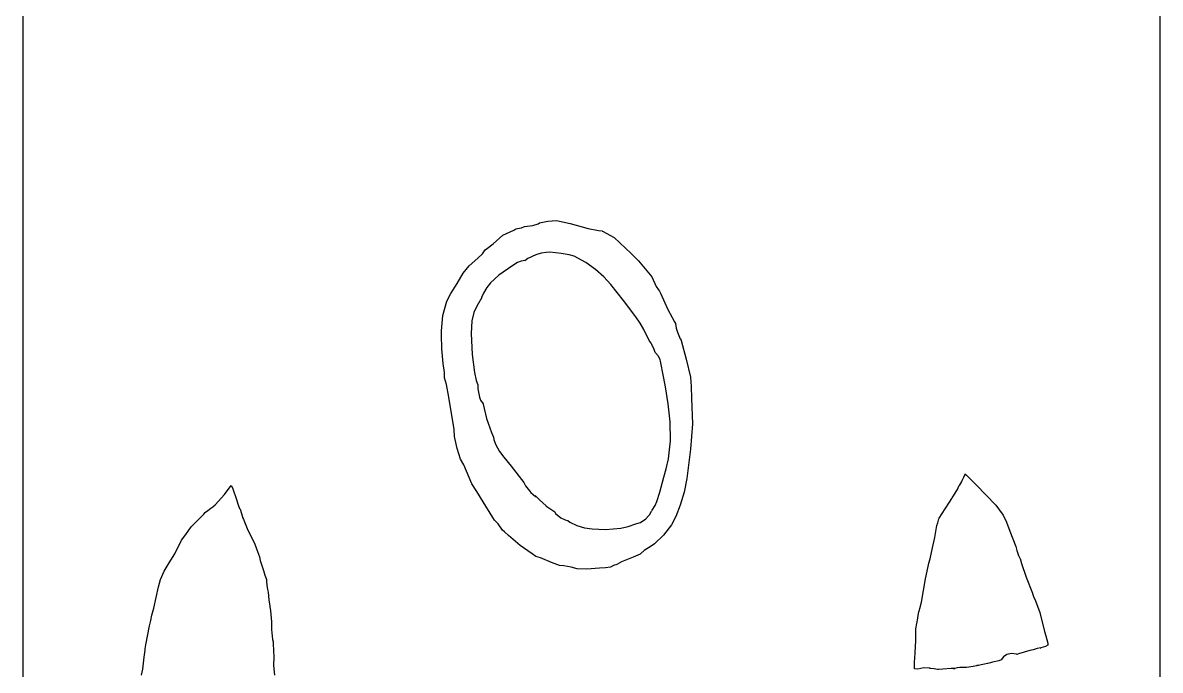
# Model space of a CAD drawing. Extents: x -1 to 258, y -193 to 796.
# Drawn here: x 42 to 258, y 374.9 to 498 of the extents above; entities that cross this region are included whole.
import ezdxf

# ---------------------------------------------------------------- set-up
doc = ezdxf.new("R2010")
doc.units = 0

msp = doc.modelspace()

# ---------------------------------------------------------------- linework, layer by layer
at = {"layer": 'Calque_1'}
for p, q in [((42.0001, 721), (42.0001, 200)), ((258, 200), (258, 721)), ((140.119, 459.932), (141.69704, 460.283003)), ((141.69704, 460.283003), (143.33328, 460.412081)), ((143.334, 460.412), (143.342996, 460.415995)), ((143.343, 460.416), (145.94749, 459.855312)), ((133.192, 457.637), (135.23735, 458.582159)), ((135.237, 458.582), (135.658679, 458.809377)), ((135.659, 458.81), (135.918932, 458.858101)), ((135.919, 458.858), (135.929, 458.858)), ((135.929, 458.858), (136.72068, 459.041959)), ((136.72, 459.042), (137.261059, 459.277651)), ((137.262, 459.277), (138.8588, 459.46614)), ((138.858, 459.467), (139.890786, 459.790584)), ((139.890786, 459.790584), (140.1189, 459.932079)), ((145.947, 459.855), (149.362626, 458.874578)), ((149.362626, 458.874578), (151.33322, 458.49798)), ((151.333, 458.498), (152.014097, 458.4101)), ((152.014, 458.41), (152.040405, 458.387802)), ((152.041, 458.388), (152.1035, 458.348199)), ((152.103, 458.348), (154.27961, 457.15892)), ((130.225, 455.134), (131.32106, 455.956689)), ((131.321, 455.957), (133.19169, 457.637)), ((154.28, 457.159), (156.47574, 455.12967)), ((128.399, 453.243), (129.297648, 454.043469)), ((129.297, 454.044), (129.702659, 454.62123)), ((129.703, 454.621), (129.779001, 454.799279)), ((129.779, 454.799), (130.224968, 455.13438)), ((139.4, 453.89), (137.92163, 453.163323)), ((140.43312, 454.196944), (139.39969, 453.890312)), ((141.413, 454.343), (140.43312, 454.196944)), ((142.11, 454.369), (141.413919, 454.343203)), ((144.229748, 454.126567), (142.10422, 454.368909)), ((142.105, 454.369), (142.110001, 454.368471)), ((145.781, 453.863), (144.229748, 454.126567)), ((146.723, 453.622), (145.78146, 453.86281)), ((148.898213, 452.40993), (146.7225, 453.622)), ((156.476, 455.13), (157.549899, 454.106452)), ((157.549899, 454.106452), (158.91512, 452.74668)), ((125.654017, 450.384032), (126.74836, 451.81664)), ((126.749, 451.817), (128.39903, 453.24327)), ((135.084, 451.847), (132.400046, 450.01219)), ((135.929915, 452.402224), (135.08479, 451.846412)), ((136.634032, 452.69068), (135.929915, 452.402224)), ((137.357, 452.774), (136.634032, 452.69068)), ((137.337, 452.745), (137.359701, 452.762595)), ((137.36, 452.763), (137.337299, 452.745405)), ((137.361, 452.763), (137.357005, 452.774403)), ((137.359701, 452.762595), (137.36, 452.763)), ((137.92163, 453.163323), (137.36033, 452.76294)), ((150.744288, 451.093399), (148.898213, 452.40993)), ((158.915, 452.746), (161.44095, 449.72345)), ((124.487, 448.437), (125.654017, 450.384032)), ((132.400046, 450.01219), (130.819205, 448.57721)), ((152.323093, 449.692201), (150.744288, 451.093399)), ((153.696997, 448.22613), (152.323093, 449.692201)), ((161.441, 449.724), (162.286938, 447.87863)), ((123.295776, 446.520522), (124.48718, 448.43696)), ((130.100508, 447.671999), (129.4797, 446.61942)), ((130.819205, 448.57721), (130.100508, 447.671999)), ((156.079583, 445.178546), (153.696997, 448.22613)), ((162.287, 447.878), (162.700178, 447.197761)), ((162.700178, 447.197761), (162.902981, 446.987623)), ((121.789134, 442.317751), (122.50912, 445.06727)), ((122.509, 445.078), (123.295776, 446.520522)), ((122.509, 445.067), (122.509, 445.078)), ((129.186, 445.753), (128.195362, 444.13553)), ((129.10024, 445.634327), (129.18648, 445.75238)), ((129.108616, 445.74319), (129.10024, 445.634327)), ((129.48, 446.619), (129.108616, 445.74319)), ((158.391, 442.109), (156.079583, 445.178546)), ((162.903, 446.988), (163.12108, 446.615409)), ((163.121, 446.615), (164.50334, 443.46119)), ((127.650916, 442.901898), (127.285983, 441.33827)), ((128.196, 444.135), (127.650916, 442.901898)), ((164.503, 443.462), (165.293017, 441.993843)), ((121.519, 439.433), (121.789134, 442.317751)), ((127.286, 441.338), (127.13097, 438.90301)), ((159.26766, 440.872779), (158.39108, 442.10928)), ((159.937178, 439.682172), (159.26766, 440.872779)), ((165.293017, 441.993843), (165.79181, 441.15051)), ((165.792, 441.15), (165.9367, 440.805841)), ((165.936, 440.806), (166.076929, 439.95416)), ((121.591237, 436.004491), (121.505589, 438.68591)), ((121.506, 438.686), (121.518912, 439.433238)), ((121.506, 438.686), (121.506794, 438.685931)), ((127.131, 438.903), (127.318828, 434.956576)), ((160.978, 437.569), (159.937178, 439.682172)), ((166.076929, 439.95416), (166.34476, 439.17147)), ((166.345, 439.171), (166.845739, 437.93232)), ((161.359, 437.083), (160.978659, 437.568751)), ((161.478, 436.856), (161.358631, 437.08338)), ((161.904, 435.908), (161.477662, 436.856258)), ((166.846, 437.933), (167.01705, 437.672552)), ((167.017, 437.672), (167.035098, 437.599099)), ((167.035, 437.599), (167.989811, 434.022856)), ((121.811, 433.217), (121.591237, 436.004491)), ((127.318828, 434.956576), (127.773339, 431.48434)), ((162.099, 435.286), (161.904701, 435.90767)), ((162.697, 434.593), (162.099101, 435.28598)), ((163.05511, 433.895952), (162.696279, 434.592827)), ((122.076, 431.506), (121.810901, 433.21649)), ((163.073, 433.658), (163.05511, 433.895952)), ((163.224, 433.014), (163.073111, 433.6584)), ((163.547, 431.395), (163.224021, 433.01403)), ((167.989811, 434.022856), (168.78735, 430.65318)), ((122.086, 430.527), (122.075999, 431.506259)), ((122.491, 429.24), (122.08586, 430.52675)), ((127.773, 431.485), (128.130255, 430.012518)), ((128.130255, 430.012518), (128.385361, 429.14716)), ((164.031, 428.785), (163.547311, 431.39517)), ((168.787, 430.654), (168.921222, 428.872826)), ((122.892, 426.801), (122.49099, 429.24064)), ((128.385, 429.147), (128.415889, 428.380595)), ((128.415889, 428.380595), (128.752418, 426.80554)), ((164.583811, 425.587088), (164.030921, 428.7849)), ((168.921222, 428.872826), (169.01747, 426.57881)), ((123.95, 420.701), (122.89218, 426.80088)), ((128.753, 426.805), (128.934055, 426.257435)), ((128.934055, 426.257435), (129.420659, 425.52807)), ((129.42, 425.528), (129.458801, 425.496999)), ((164.949685, 422.106681), (164.583811, 425.587088)), ((169.018, 426.578), (169.168455, 421.767942)), ((129.459, 425.497), (130.077558, 422.78709)), ((130.078, 422.788), (130.984408, 420.0848)), ((165.010947, 418.544159), (164.949685, 422.106681)), ((169.168455, 421.767942), (168.814911, 416.94191)), ((124.004, 419.326), (123.9497, 420.70059)), ((124.50837, 417.070912), (124.00479, 419.32645)), ((130.984, 420.084), (131.41395, 419.218422)), ((131.414, 419.219), (131.485219, 418.755201)), ((125.121, 415.043), (124.50837, 417.070912)), ((131.485219, 418.755201), (131.801051, 417.8687)), ((131.801, 417.869), (132.522777, 416.511525)), ((164.65, 415.1), (165.010947, 418.544159)), ((168.815, 416.942), (168.124184, 411.371339)), ((125.779, 413.958), (125.120641, 415.04321)), ((132.522777, 416.511525), (133.328139, 415.397569)), ((133.328139, 415.397569), (134.73828, 413.72662)), ((164.189412, 413.214878), (164.649448, 415.09948)), ((127.281, 410.361), (125.77928, 413.95766)), ((134.739, 413.726), (137.13214, 410.57478)), ((163.726, 411.632), (164.189412, 413.214878)), ((137.132, 410.575), (137.46586, 409.968984)), ((162.948, 408.741), (163.726771, 411.63178)), ((168.124184, 411.371339), (167.594512, 408.769903)), ((220.074, 410.337), (220.238848, 410.65895)), ((220.239, 410.659), (220.38007, 410.999029)), ((220.38, 410.999), (220.726231, 411.60413)), ((220.727, 411.604), (220.93578, 412.17968)), ((220.913, 412.191), (220.934696, 412.18301)), ((220.934, 412.178), (220.913812, 412.190409)), ((220.934696, 412.18301), (220.932579, 412.178009)), ((220.932579, 412.178009), (220.933108, 412.178538)), ((220.935, 412.18), (221.214569, 411.99861)), ((221.215, 411.999), (223.11411, 410.06837)), ((78.5643, 406.387), (80.279745, 408.349029)), ((80.279745, 408.349029), (81.58221, 410.0307)), ((81.5819, 410.031), (81.577905, 410.037006)), ((81.577905, 410.037006), (81.583911, 410.034016)), ((81.583911, 410.034016), (81.581794, 410.031026)), ((81.581794, 410.031026), (81.5819, 410.031)), ((81.5822, 410.031), (81.852461, 409.58813)), ((81.8525, 409.588), (81.98531, 409.197333)), ((81.9853, 409.198), (82.54134, 407.53712)), ((128.221033, 408.87872), (127.28024, 410.36074)), ((129.446, 406.932), (128.221033, 408.87872)), ((137.46586, 409.968984), (138.49677, 408.68984)), ((138.496, 408.69), (139.391969, 407.947948)), ((162.383, 406.998), (162.947819, 408.74157)), ((167.594512, 408.769903), (166.80996, 406.2693)), ((218.765, 408.096), (219.553071, 409.42563)), ((219.553, 409.426), (219.69924, 409.800139)), ((219.699, 409.8), (219.847309, 410.016521)), ((219.847, 410.016), (219.835094, 410.003088)), ((219.835094, 410.003088), (219.838084, 410.008089)), ((219.839142, 410.012613), (219.837025, 410.010497)), ((219.838, 410.011), (219.848001, 410.021001)), ((219.838084, 410.008089), (219.838613, 410.012084)), ((219.838613, 410.012084), (219.840729, 410.012613)), ((219.841259, 410.01473), (219.839142, 410.012613)), ((219.840729, 410.012613), (219.841259, 410.01473)), ((219.848, 410.021), (219.858, 410.021)), ((219.858, 410.021), (220.074529, 410.337259)), ((223.114, 410.068), (224.90097, 408.24434)), ((224.901, 408.244), (224.911292, 408.233999)), ((78.1101, 405.968), (78.564331, 406.387089)), ((82.5413, 407.537), (82.915957, 406.35051)), ((82.916, 406.35), (83.17386, 405.681301)), ((131.274, 403.936), (129.44673, 406.9322)), ((139.482011, 407.949345), (139.298538, 408.15877)), ((139.299, 408.159), (140.11421, 407.30427)), ((139.391969, 407.947948), (139.482011, 407.949345)), ((140.11421, 407.30427), (141.36037, 406.17204)), ((141.36, 406.172), (143.03483, 405.02736)), ((161.516, 405.318), (162.082687, 406.213165)), ((162.082687, 406.213165), (162.382607, 406.99748)), ((166.81, 406.27), (166.00223, 404.14881)), ((217.163, 405.595), (217.977418, 406.8895)), ((217.977, 406.89), (218.432789, 407.572637)), ((218.433, 407.572), (218.475899, 407.67329)), ((218.476, 407.674), (218.764869, 408.0962)), ((224.911, 408.234), (226.75711, 406.267785)), ((226.75711, 406.267785), (228.19762, 404.37687)), ((74.8769, 403.082), (76.18896, 404.42301)), ((76.1889, 404.423), (76.36357, 404.604898)), ((76.3636, 404.605), (76.634898, 404.888181)), ((76.6349, 404.888), (76.727901, 404.982599)), ((76.7279, 404.982), (77.15113, 405.263641)), ((77.1511, 405.264), (77.161101, 405.264)), ((77.1611, 405.264), (77.704731, 405.711518)), ((77.7048, 405.712), (78.100129, 405.968831)), ((78.1001, 405.968), (78.1101, 405.968)), ((83.1739, 405.682), (83.238, 405.57813)), ((83.238, 405.578), (83.258188, 405.516)), ((83.2582, 405.516), (83.707787, 404.08405)), ((83.7077, 404.084), (83.7434, 403.968761)), ((83.7434, 403.968), (83.912392, 403.61453)), ((131.588, 403.431), (131.2738, 403.935869)), ((143.035, 405.027), (143.159823, 404.734734)), ((143.159823, 404.734734), (144.17137, 403.90614)), ((160.301, 403.679), (160.835328, 404.262419)), ((160.835, 404.262), (161.041142, 404.435904)), ((161.041142, 404.435904), (161.403959, 405.154449)), ((161.404, 405.155), (161.434001, 405.2449)), ((161.434, 405.245), (161.516201, 405.318901)), ((166.00223, 404.14881), (165.19821, 402.56222)), ((215.996, 403.807), (217.16234, 405.59552)), ((228.198, 404.377), (228.198, 404.367)), ((228.198, 404.367), (228.808467, 403.062124)), ((72.9411, 400.706), (74.0108, 402.19273)), ((74.0108, 402.192), (74.876899, 403.081348)), ((83.9124, 403.615), (83.969799, 403.44654)), ((83.9698, 403.447), (84.62867, 401.82953)), ((84.6287, 401.829), (86.06996, 398.91083)), ((132.299, 402.717), (131.58742, 403.43117)), ((133.107, 401.572), (132.299302, 402.71664)), ((144.172, 403.906), (145.001399, 403.51791)), ((145.001, 403.518), (145.53482, 403.399152)), ((145.535, 403.399), (145.903163, 403.06368)), ((145.903163, 403.06368), (147.23154, 402.414561)), ((147.231, 402.415), (148.668962, 402.014095)), ((148.668962, 402.014095), (150.107809, 401.79179)), ((150.107809, 401.79179), (152.65701, 401.67603)), ((152.657, 401.676), (155.571803, 401.916718)), ((155.571803, 401.916718), (156.974117, 402.244317)), ((156.974117, 402.244317), (158.38894, 402.73381)), ((158.389, 402.734), (158.616899, 402.7883)), ((158.617, 402.788), (159.32336, 402.994542)), ((159.32336, 402.994542), (160.30062, 403.678909)), ((165.198, 402.562), (163.662173, 400.616972)), ((215.174, 400.176), (215.54865, 402.41875)), ((215.549, 402.419), (215.775861, 402.95954)), ((215.775, 402.959), (215.961028, 403.679888)), ((215.961, 403.68), (215.9961, 403.8066)), ((228.808467, 403.062124), (229.44961, 401.34858)), ((70.9019, 397.026), (72.14162, 399.61964)), ((72.1416, 399.619), (72.94103, 400.70524)), ((133.49, 401.217), (133.10759, 401.572528)), ((134.25, 400.554), (133.48984, 401.216489)), ((134.264, 400.542), (134.250004, 400.554409)), ((136.433961, 398.633597), (134.26363, 400.54217)), ((163.662173, 400.616972), (161.94807, 398.93071)), ((214.742, 398.193), (215.174019, 400.17634)), ((229.449, 401.348), (230.57089, 398.45722)), ((86.07, 398.911), (86.547998, 397.51728)), ((86.548, 397.517), (86.93558, 396.44265)), ((138.745, 397.023), (136.433961, 398.633597)), ((160.03, 397.666), (159.354477, 397.116336)), ((161.329, 398.493), (160.02985, 397.66617)), ((161.948, 398.931), (161.328921, 398.4933)), ((214.308, 396.119), (214.741559, 398.19226)), ((230.571, 398.458), (230.777711, 397.707651)), ((230.778, 397.707), (231.084437, 396.742722)), ((68.884185, 393.743314), (69.83477, 395.32277)), ((69.8348, 395.322), (70.90192, 397.02525)), ((86.9355, 396.443), (87.059521, 395.784641)), ((87.0596, 395.784), (87.583599, 394.24456)), ((138.76, 397.013), (138.744998, 397.023001)), ((139.449, 396.567), (138.76015, 397.01296)), ((140.299, 396.297), (139.448411, 396.566761)), ((142.381305, 395.422645), (140.29921, 396.29669)), ((143.93, 394.842), (142.381305, 395.422645)), ((155.705, 395.512), (154.835289, 395.006612)), ((157.907396, 396.424246), (155.70439, 395.51129)), ((159.253, 396.982), (157.907396, 396.424246)), ((159.354477, 397.116336), (159.253301, 396.98232)), ((214.051, 395.267), (214.308349, 396.119148)), ((231.085, 396.743), (231.132001, 396.61949)), ((231.132, 396.619), (231.349051, 396.212309)), ((231.349, 396.213), (231.371701, 396.1577)), ((231.371, 396.157), (231.64179, 395.228372)), ((68.1589, 392.17), (68.884185, 393.743314)), ((87.5836, 394.245), (87.7345, 393.8874)), ((87.7345, 393.887), (87.957742, 393.01109)), ((144.747147, 394.752305), (143.93072, 394.842008)), ((146.159, 394.518), (144.747147, 394.752305)), ((147.294, 394.171), (146.15867, 394.518781)), ((147.304, 394.171), (147.294, 394.171)), ((149.131501, 394.110191), (147.30417, 394.17078)), ((151.522, 394.301), (149.131501, 394.110191)), ((151.532, 394.301), (151.522, 394.301)), ((152.634, 394.4), (151.53174, 394.3013)), ((153.603, 394.538), (152.634071, 394.400028)), ((154.208, 394.815), (153.60287, 394.538011)), ((154.835, 395.006), (154.208163, 394.814281)), ((213.392, 392.277), (213.94391, 394.63242)), ((213.944, 394.633), (214.050971, 395.267579)), ((231.642, 395.229), (232.537029, 392.63019)), ((67.7858, 390.764), (68.158899, 392.17012)), ((87.9577, 393.012), (88.193338, 392.358811)), ((88.1933, 392.358), (88.268201, 392.137851)), ((88.2678, 392.159), (88.2678, 392.137807)), ((88.2678, 392.138), (88.2678, 392.159)), ((88.2682, 392.138), (88.2682, 392.133)), ((88.2682, 392.133), (88.302299, 391.787801)), ((88.3023, 391.788), (88.365901, 391.114141)), ((88.3659, 391.114), (88.49871, 390.240151)), ((212.642, 387.878), (213.391818, 392.2772)), ((232.537, 392.63), (233.7545, 389.53665)), ((66.8831, 386.703), (67.785889, 390.76322)), ((88.4987, 390.24), (88.5979, 389.74029)), ((88.5979, 389.741), (88.734319, 388.28217)), ((233.755, 389.537), (233.754174, 389.477134)), ((233.754174, 389.477134), (233.937419, 388.938069)), ((233.937, 388.938), (234.299249, 388.130821)), ((66.5151, 385.375), (66.883029, 386.70308)), ((88.7344, 388.282), (89.0672, 386.2134)), ((212.356, 386.631), (212.641771, 387.87795)), ((234.299, 388.131), (235.154759, 385.88411)), ((66.3255, 384.385), (66.515161, 385.375638)), ((89.0672, 386.213), (89.2181, 384.10666)), ((211.618, 382.775), (211.976629, 384.78728)), ((211.977, 384.787), (211.987001, 384.8769)), ((211.987, 384.877), (212.17355, 386.10328)), ((212.174, 386.104), (212.189002, 386.1748)), ((212.189, 386.174), (212.193499, 386.108627)), ((212.193499, 386.108627), (212.356949, 386.630818)), ((235.155, 385.884), (236.023679, 382.28318)), ((65.3524, 379.745), (66.041237, 383.33651)), ((66.0412, 383.337), (66.32542, 384.385)), ((89.2181, 384.107), (89.238288, 382.64818)), ((89.2383, 382.648), (89.430541, 380.77163)), ((211.558, 380.58), (211.617999, 382.7747)), ((89.4305, 380.772), (89.5302, 380.29347)), ((89.5302, 380.293), (89.556605, 379.9447)), ((211.452, 378.196), (211.55845, 380.58086)), ((236.024, 382.283), (236.289099, 381.474781)), ((236.307, 381.421), (236.286812, 381.4732)), ((236.287, 381.473), (236.307188, 381.4208)), ((236.289, 381.475), (236.638332, 380.04563)), ((65.0852, 377.378), (65.230408, 378.71693)), ((65.2304, 378.975), (65.352362, 379.74549)), ((65.2304, 378.717), (65.2304, 378.975)), ((89.5566, 379.945), (89.65685, 377.40149)), ((211.398, 377.227), (211.4523, 378.19594)), ((229.770748, 378.103632), (228.86197, 377.877201)), ((230.697, 377.965), (229.770748, 378.103632)), ((231.066, 378.009), (230.789021, 377.9093)), ((233.253, 378.685), (231.06605, 378.00907)), ((233.897, 378.823), (233.253111, 378.685541)), ((234.606, 379.049), (233.897, 378.82266)), ((235.311, 379.161), (234.606651, 379.048859)), ((235.194, 379.124), (235.308718, 379.1602)), ((235.309, 379.16), (235.194282, 379.1238)), ((235.757, 379.291), (235.310521, 379.16078)), ((236.187, 379.4), (235.757571, 379.291481)), ((236.683, 379.706), (236.186391, 379.399549)), ((236.633, 380.074), (236.636995, 380.043501)), ((236.637, 380.044), (236.633005, 380.074499)), ((236.638, 380.045), (236.682998, 379.706011)), ((64.7958, 375.148), (64.90639, 376.28798)), ((64.9064, 376.288), (65.0852, 377.37786)), ((89.6569, 377.401), (89.640893, 375.84141)), ((89.6409, 375.842), (89.783531, 373.97596)), ((211.304, 375.165), (211.324188, 376.49102)), ((211.324, 376.491), (211.3871, 377.133339)), ((211.388, 377.133), (211.398001, 377.226498)), ((224.024, 375.939), (223.504653, 375.822732)), ((224.645, 376.056), (224.023849, 375.93921)), ((225.228, 376.222), (224.645092, 376.055598)), ((225.761, 376.313), (225.22822, 376.222002)), ((226.14, 376.425), (225.760691, 376.312859)), ((227.324, 376.704), (226.14061, 376.425471)), ((227.805, 376.879), (227.32389, 376.70433)), ((228.255583, 377.460633), (227.80419, 376.879091)), ((228.862, 377.878), (228.255583, 377.460633)), ((230.789, 377.91), (230.696999, 377.965801)), ((64.5731, 373.99), (64.795821, 375.14755)), ((211.306, 375.166), (211.304413, 375.164412)), ((211.973, 375.143), (211.305859, 375.16631)), ((213.114, 375.361), (211.97298, 375.142931)), ((214.102944, 375.339918), (213.11374, 375.3609)), ((214.265649, 375.288315), (214.102944, 375.339918)), ((214.216, 375.273), (214.265649, 375.288315)), ((214.399, 375.256), (214.216073, 375.272986)), ((215.045, 375.19), (214.39956, 375.256101)), ((215.673, 375.081), (215.045129, 375.189529)), ((215.869, 375.065), (215.672632, 375.081007)), ((216.736421, 375.145338), (215.86936, 375.065311)), ((218.309, 375.225), (216.736421, 375.145338)), ((218.968, 375.27), (218.30809, 375.2251)), ((219.006, 375.277), (218.709889, 375.16796)), ((218.71, 375.168), (218.892419, 375.244002)), ((218.892, 375.244), (219.005691, 375.277099)), ((219.007, 375.278), (218.968201, 375.27001)), ((219.457, 375.398), (219.006899, 375.277591)), ((219.964, 375.444), (219.457051, 375.398)), ((221.211, 375.461), (219.96405, 375.444014)), ((222.444, 375.633), (221.21152, 375.461431)), ((223.13, 375.777), (222.44373, 375.633339)), ((223.168, 375.787), (223.1298, 375.776999)), ((223.505, 375.823), (223.168591, 375.7868))]:
    msp.add_line(p, q, dxfattribs=at)

doc.saveas('drawing.dxf')
